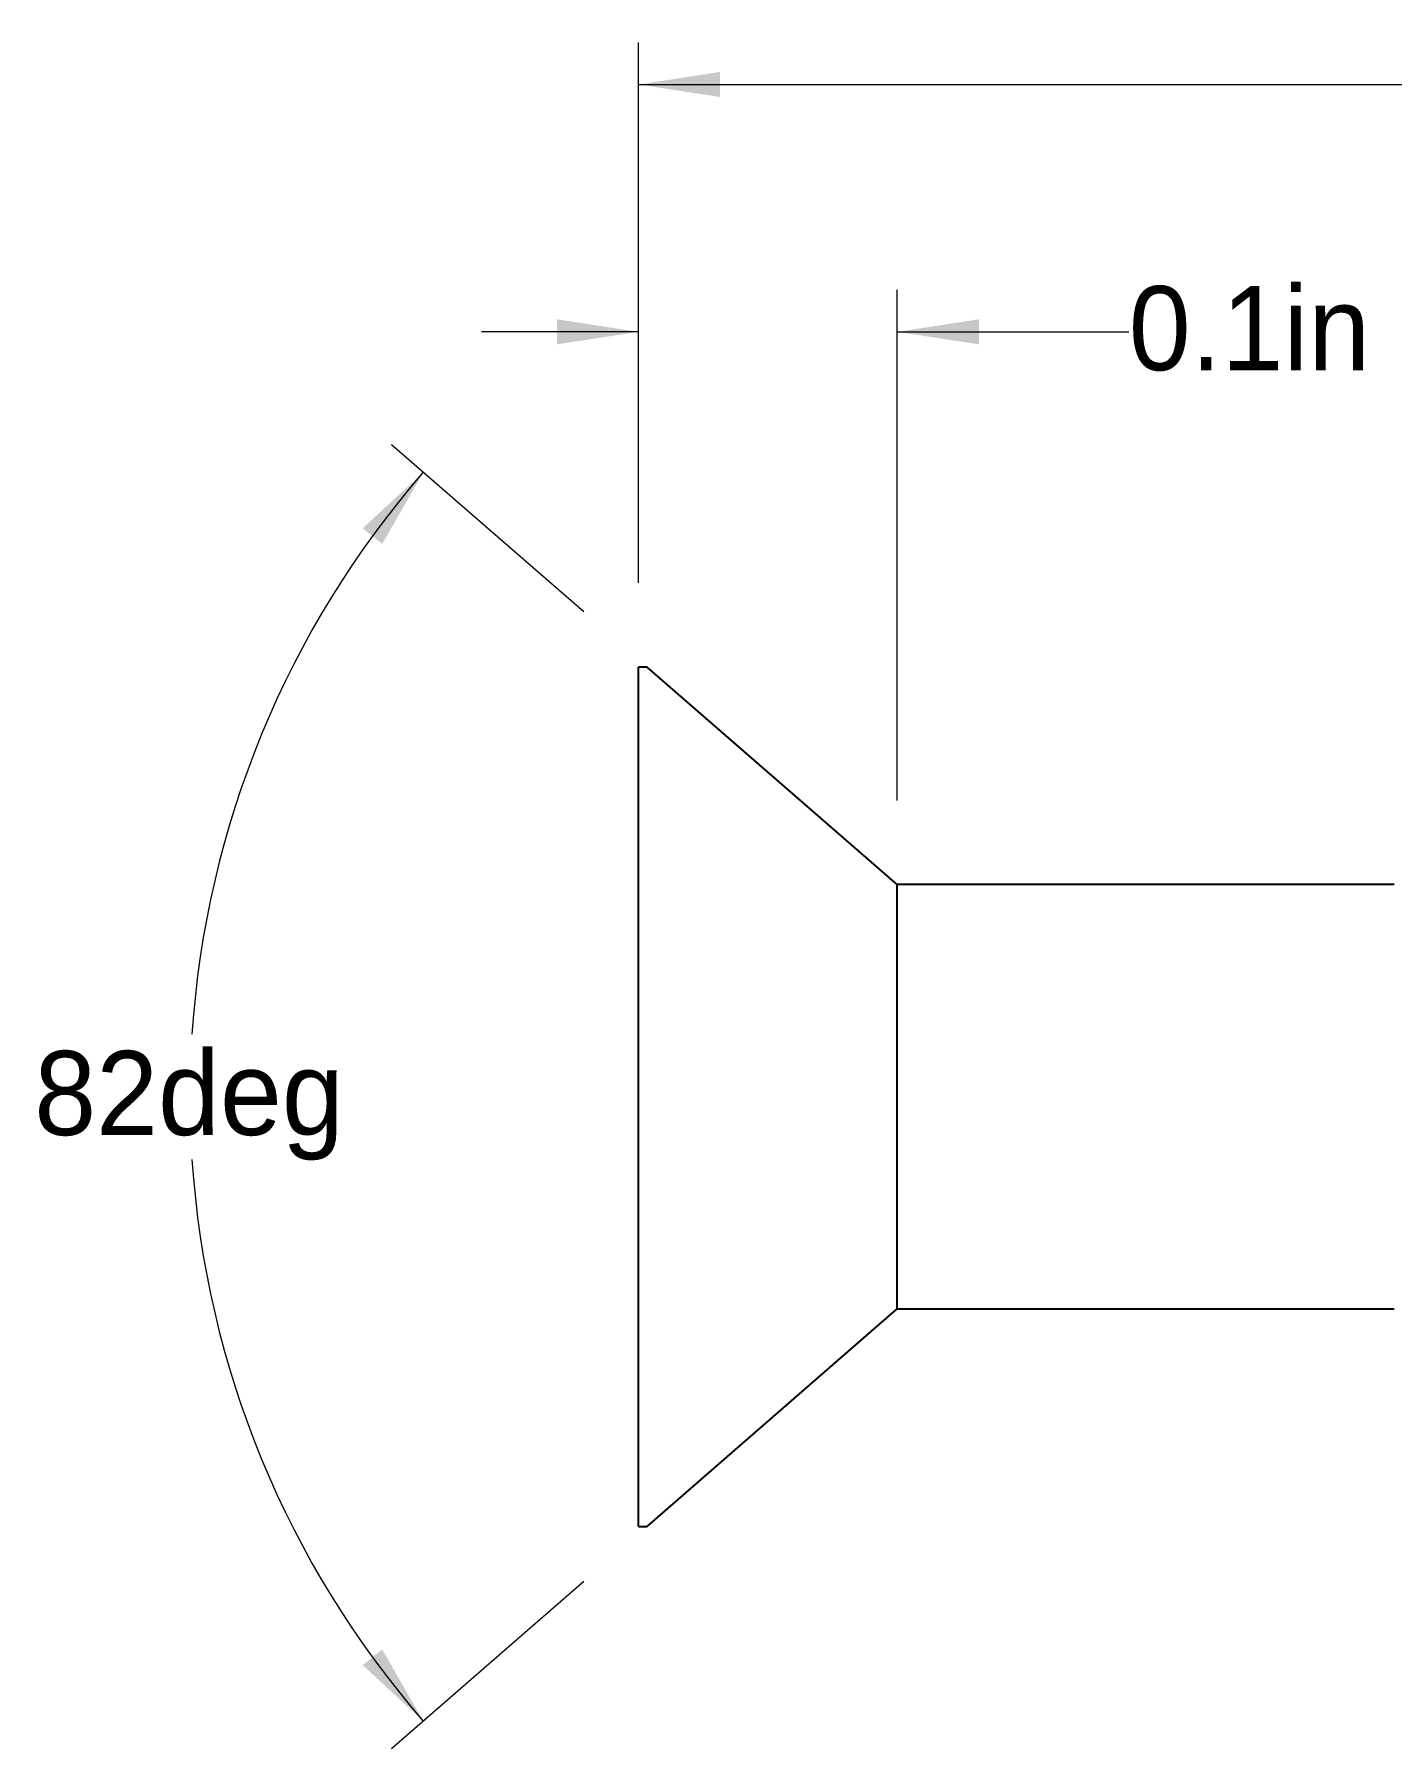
# Model space of a CAD drawing. Header units: inches. Extents: x 0.06 to 2.79, y 0.06 to 2.14.
# Drawn here: x 1.105 to 1.629, y 0.782 to 1.445 of the extents above; entities that cross this region are included whole.
import ezdxf

# ---------------------------------------------------------------- set-up
doc = ezdxf.new("R2010")
doc.units = ezdxf.units.IN
doc.header["$LTSCALE"] = 0.2599
doc.header["$MEASUREMENT"] = 0
doc.linetypes.add('SLD-Solid', pattern=[0])
doc.styles.add('SLDTEXTSTYLE0', font='ARIAL.TTF', dxfattribs={"width": 0.948})
doc.dimstyles.new('SLDDIMSTYLE0', dxfattribs={"dimtxt": 0.031536, "dimasz": 0.031536, "dimexe": 0, "dimexo": 0.0625, "dimgap": 0.007884, "dimtad": 0, "dimtih": 1, "dimtoh": 1, "dimdec": 3, "dimrnd": 1e-09, "dimdsep": 46, "dimtxsty": 'SLDTEXTSTYLE0', "dimsah": 1, "dimcen": 0.09, "dimadec": 0, "dimazin": 2, "dimtfac": 1, "dimtdec": 3, "dimtofl": 0, "dimtmove": 0, "dimatfit": 3, "dimfxl": 1, "dimfrac": 2, "dimtolj": 1, "dimtzin": 12, "dimarcsym": 0})
doc.dimstyles.new('SLDDIMSTYLE2', dxfattribs={"dimtxt": 0.031536, "dimasz": 0.031536, "dimexe": 0, "dimexo": 0.0625, "dimgap": 0.007884, "dimtad": 0, "dimtih": 1, "dimtoh": 1, "dimdec": 3, "dimrnd": 1e-09, "dimdsep": 46, "dimtxsty": 'SLDTEXTSTYLE0', "dimsah": 1, "dimcen": 0.09, "dimadec": 0, "dimazin": 2, "dimtfac": 1, "dimtdec": 3, "dimtmove": 0, "dimatfit": 0, "dimfxl": 1, "dimfrac": 2, "dimtolj": 1, "dimtzin": 12, "dimarcsym": 0})
doc.dimstyles.new('SLDDIMSTYLE3', dxfattribs={"dimtxt": 0.031536, "dimasz": 0.031536, "dimexe": 0, "dimexo": 0.0625, "dimgap": 0.007884, "dimtad": 0, "dimtih": 1, "dimtoh": 1, "dimdec": 4, "dimlfac": 0.2599, "dimzin": 12, "dimdsep": 46, "dimtxsty": 'SLDTEXTSTYLE0', "dimsah": 1, "dimcen": 0.09, "dimadec": 0, "dimazin": 3, "dimtfac": 1, "dimtdec": 0, "dimtofl": 0, "dimtmove": 0, "dimatfit": 3, "dimfxl": 1, "dimfrac": 2, "dimtolj": 1, "dimtzin": 12, "dimarcsym": 0})

# ---------------------------------------------------------------- blocks, each defined once
blk = doc.blocks.new('_D_1')
at = {"color": 7, "linetype": 'SLD-Solid', "lineweight": 0}
for p, q in [((1.33834, 1.23267), (1.33834, 1.44149)), ((2.21334, 1.07077), (2.21334, 1.44149)), ((1.33834, 1.42525), (1.70492, 1.42525)), ((2.21334, 1.42525), (1.84691, 1.42525))]:
    blk.add_line(p, q, dxfattribs=at)
at = {"color": 7, "linetype": 'SLD-Solid', "lineweight": 18}
for points in [[(1.33834, 1.42525), (1.36988, 1.4204), (1.36988, 1.4301)], [(2.21334, 1.42525), (2.18181, 1.4301), (2.18181, 1.4204)]]:
    blk.add_solid(points, dxfattribs=at)
at = {"color": 7, "linetype": 'SLD-Solid', "lineweight": 18, "insert": (1.70492, 1.44291), "char_height": 0.032488, "attachment_point": 1, "style": 'SLDTEXTSTYLE0'}
blk.add_mtext('0.875in', dxfattribs=at)
blk = doc.blocks.new('_D_2')
at = {"color": 7, "linetype": 'SLD-Solid', "lineweight": 0}
for p, q in [((1.33834, 1.23267), (1.33834, 1.34592)), ((1.43834, 1.14867), (1.43834, 1.34592)), ((1.33834, 1.32968), (1.2777, 1.32968)), ((1.43834, 1.32968), (1.52782, 1.32968))]:
    blk.add_line(p, q, dxfattribs=at)
at = {"color": 7, "linetype": 'SLD-Solid', "lineweight": 18}
for points in [[(1.33834, 1.32968), (1.30681, 1.33453), (1.30681, 1.32483)], [(1.43834, 1.32968), (1.46988, 1.32483), (1.46988, 1.33453)]]:
    blk.add_solid(points, dxfattribs=at)
at = {"color": 7, "linetype": 'SLD-Solid', "lineweight": 18, "insert": (1.52782, 1.34734), "char_height": 0.032488, "attachment_point": 1, "style": 'SLDTEXTSTYLE0'}
blk.add_mtext('0.1in', dxfattribs=at)
blk = doc.blocks.new('_D_3')
at = {"color": 7, "linetype": 'SLD-Solid', "lineweight": 0}
for p, q in [((1.31719, 1.2215), (1.24289, 1.28609)), ((1.31719, 0.84687), (1.24289, 0.78227))]:
    blk.add_line(p, q, dxfattribs=at)
at = {"color": 7, "linetype": 'SLD-Solid', "lineweight": 18}
for start, end in [(139, 176.2243), (183.7757, 221)]:
    blk.add_arc((1.53267, 1.03418), 0.36773, start, end, dxfattribs=at)
for points in [[(1.25515, 1.27543), (1.2317, 1.25379), (1.23929, 1.24775)], [(1.25515, 0.79293), (1.23929, 0.82062), (1.2317, 0.81457)]]:
    blk.add_solid(points, dxfattribs=at)
at = {"color": 7, "linetype": 'SLD-Solid', "lineweight": 18, "insert": (1.10478, 1.05185), "char_height": 0.032488, "attachment_point": 1, "style": 'SLDTEXTSTYLE0'}
blk.add_mtext('82deg', dxfattribs=at)

msp = doc.modelspace()

# ---------------------------------------------------------------- linework, layer by layer
at = {"color": 7, "linetype": 'SLD-Solid', "lineweight": 25}
for p, q in [((1.34171, 1.20018), (1.33834, 1.20018)), ((1.33834, 0.86818), (1.33834, 1.20018)), ((1.43834, 1.11618), (1.34171, 1.20018)), ((1.63034, 1.11618), (1.43834, 1.11618)), ((1.43834, 0.95218), (1.43834, 1.11618)), ((1.34171, 0.86818), (1.43834, 0.95218)), ((1.43834, 0.95218), (1.63034, 0.95218)), ((1.33834, 0.86818), (1.34171, 0.86818))]:
    msp.add_line(p, q, dxfattribs=at)

# ---------------------------------------------------------------- dimensions: what is measured, and where the dimension line sits
at = {"color": 7, "linetype": 'SLD-Solid', "lineweight": 18}
for base, p2, dimstyle, picture, middle in [((2.21334, 1.42525), (2.21334, 1.03828), 'SLDDIMSTYLE0', '_D_1', (1.77592, 1.42525)), ((1.43834, 1.32968), (1.43834, 1.11618), 'SLDDIMSTYLE2', '_D_2', (1.57475, 1.32968))]:
    dim = msp.add_linear_dim(base=base, p1=(1.33834, 1.20018), p2=p2, dimstyle=dimstyle, dxfattribs=at)
    dim.commit()
    dim.dimension.update_dxf_attribs({"geometry": picture, "text_midpoint": middle, "dimtype": 160})
dim = msp.add_angular_dim_2l(base=(1.19266, 1.17424), line1=((1.34171, 0.86818), (1.43834, 0.95218)), line2=((1.43834, 1.11618), (1.34171, 1.20018)), dimstyle='SLDDIMSTYLE3', dxfattribs=at)
dim.commit()
dim.dimension.update_dxf_attribs({"geometry": '_D_3', "text_midpoint": (1.16495, 1.03418), "dimtype": 162})

doc.saveas('drawing.dxf')
